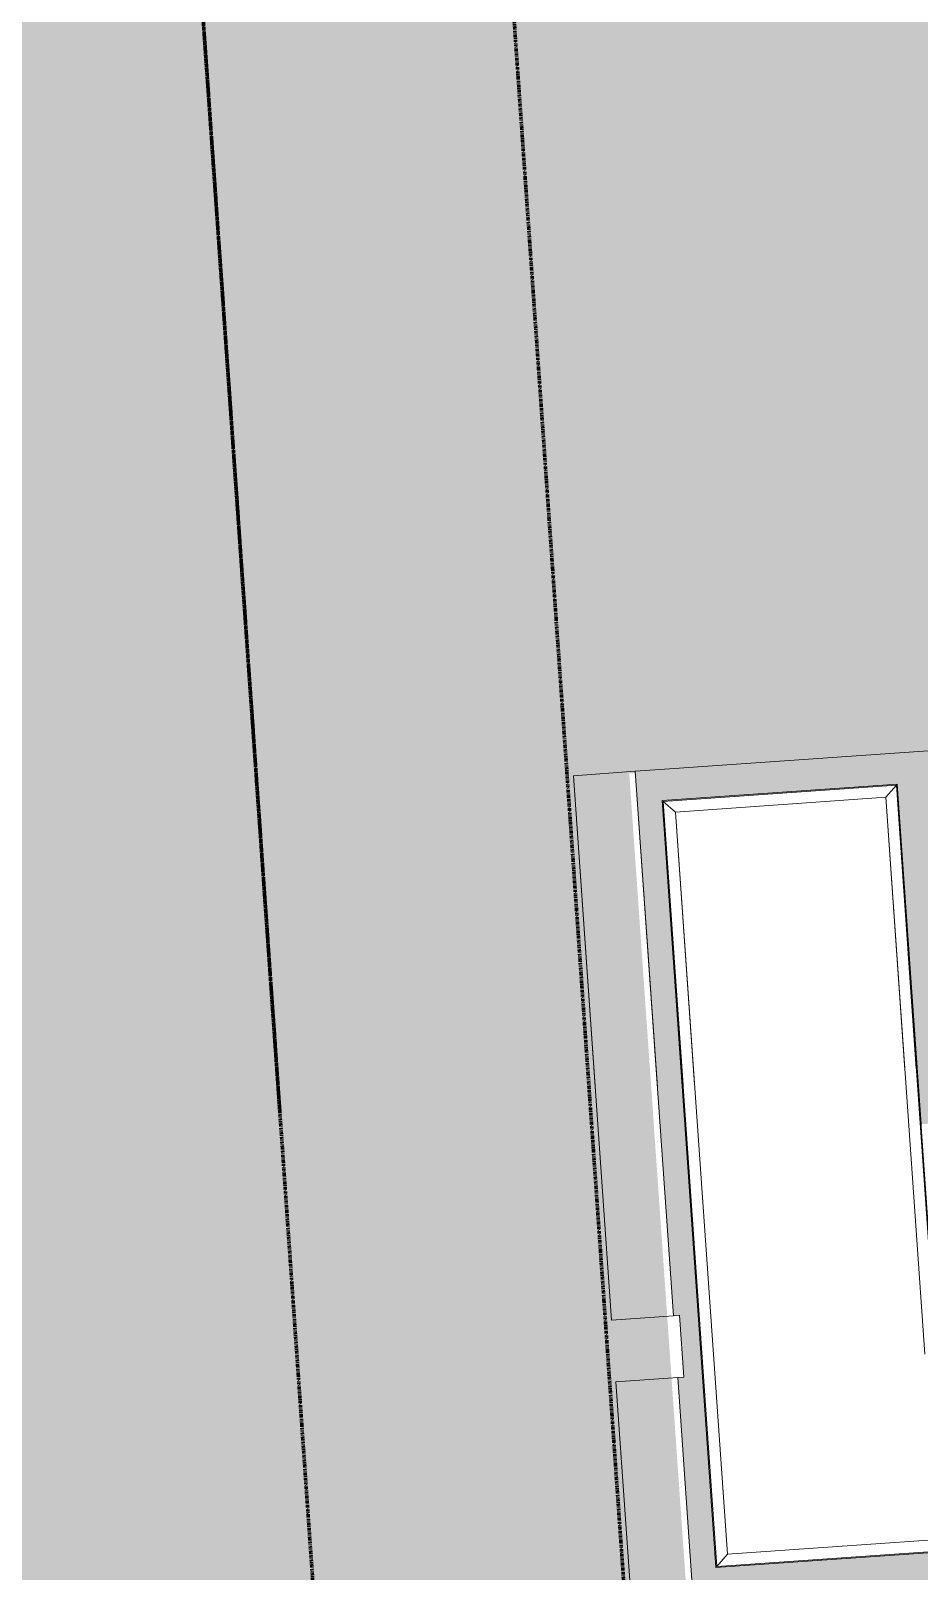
# Model space of a CAD drawing. Header units: millimetres. Extents: x 833941507 to 1669051331, y 817666127 to 1636299673.
# Drawn here: x 834367939 to 834382262, y 818008594 to 818033435 of the extents above; entities that cross this region are included whole.
import ezdxf

# ---------------------------------------------------------------- set-up
doc = ezdxf.new("R2010")
doc.units = ezdxf.units.MM
doc.header["$LTSCALE"] = 3
doc.linetypes.add('3A35X-MAGP-P-MP-B02A$0$Double dash', pattern=[24.5, 10, -3, 2, -3, 2, -4.5])
doc.linetypes.add('3A35X-MAGP-P-MP-B02B$0$Double dash', pattern=[24.5, 10, -3, 2, -3, 2, -4.5])
for name, color, linetype, lineweight in [('3A35X-MAGP-P-MP-B02A$0$A-200-M_WALL_EXT', 252, 'Continuous', 9), ('3A35X-MAGP-P-MP-B02A$0$A-200-M_WALL_INT', 252, 'Continuous', 9), ('3A35X-MAGP-P-MP-B02A$0$A-200-M_WALL_PAT', 252, 'Continuous', 9), ('3A35X-MAGP-P-MP-B02A$0$A-230-M_FLOOR', 252, 'Continuous', 18), ('3A35X-MAGP-P-MP-B02A$0$C-910-M_SITE_BOUND', 252, '3A35X-MAGP-P-MP-B02A$0$Double dash', 70), ('3A35X-MAGP-P-MP-B02B$0$A-200-M_WALL_EXT', 252, 'Continuous', 9), ('3A35X-MAGP-P-MP-B02B$0$A-200-M_WALL_INT', 252, 'Continuous', 9), ('3A35X-MAGP-P-MP-B02B$0$A-200-M_WALL_PAT', 252, 'Continuous', 9), ('3A35X-MAGP-P-MP-B02B$0$A-230-M_FLOOR', 252, 'Continuous', 18), ('3A35X-MAGP-P-MP-B02B$0$C-910-M_SITE_BOUND', 252, '3A35X-MAGP-P-MP-B02B$0$Double dash', 70), ('UAJ-23FLOR-h', 251, 'Continuous', 9)]:
    doc.layers.add(name, color=color, linetype=linetype, lineweight=lineweight)
doc.layers.add('UAJ-00XREF', color=7, linetype='Continuous')

# ---------------------------------------------------------------- blocks, each defined once
blk = doc.blocks.new('GBP-LTC-LB01')
at = {"layer": 'UAJ-23FLOR-h'}
h = blk.add_hatch(dxfattribs=at)
h.set_pattern_fill('EARTH,_O', color=256, scale=180, angle=45)
h.set_pattern_definition([(48.9989, (834576001.8, 818046085.3), (-112.727, 1612.5107), [1143, -1143]), (48.9989, (834575678.3, 818046366.6), (-112.727, 1612.5107), [1143, -1143]), (48.9989, (834575354.8, 818046647.8), (-112.727, 1612.5107), [1143, -1143]), (138.9989, (834575340.7, 818046849.3), (-1612.5107, -112.727), [1143, -1143]), (138.9989, (834575621.9, 818047172.8), (-1612.5107, -112.727), [1143, -1143]), (138.9989, (834575903.1, 818047496.3), (-1612.5107, -112.727), [1143, -1143])])
h.paths.add_polyline_path([(834572173, 818200349), (834310584, 818182062), (834331502, 817882832), (834364940, 817885169), (834473096, 818011284), (834480534, 818020120), (834485095, 818025710), (834491376, 818033619), (834497063, 818041013), (834493146, 818043679), (834512789, 818074029), (834518712, 818083675), (834526231, 818096325), (834534646, 818111073), (834545956, 818131981), (834557205, 818154199), (834564040, 818168497), (834570941, 818183576), (834578368, 818200696)])
h.paths.add_polyline_path([(834382131, 817956470), (834418269, 817958996), (834422062, 817963856), (834428403, 817964299), (834467239, 818010696), (834466445, 818021739), (834476098, 818035709), (834485267, 818048983), (834487015, 818051460), (834497268, 818067303), (834492893, 818129890), (834448057, 818126756), (834416897, 818105052), (834382061, 818080789), (834386167, 818022059), (834377588, 818021459)], flags=16)
edge = h.paths.add_edge_path(flags=16)
edge.add_line((834540292, 818142076), (834533466, 818141614))
edge.add_line((834533466, 818141614), (834523258, 818143863))
edge.add_line((834523258, 818143863), (834525897, 818155839))
edge.add_arc((834558382, 818267025), 115835, 237.2184, 253.71313, ccw=False)
edge.add_line((834495665, 818169638), (834498268, 818132357))
edge.add_line((834498268, 818132357), (834496346, 818130135))
edge.add_line((834496346, 818130135), (834492880, 818129893))
edge.add_line((834492880, 818129893), (834494230, 818110588))
edge.add_line((834494230, 818110588), (834496326, 818110708))
edge.add_line((834496326, 818110708), (834498420, 818080754))
edge.add_line((834498420, 818080754), (834498046, 818080727))
edge.add_line((834498046, 818080727), (834498255, 818077746))
edge.add_line((834498255, 818077746), (834503061, 818078082))
edge.add_line((834503061, 818078082), (834504980, 818081212))
edge.add_line((834504980, 818081212), (834509429, 818088471))
edge.add_line((834509429, 818088471), (834515217, 818097914))
edge.add_line((834515217, 818097914), (834526067, 818116416))
edge.add_line((834526067, 818116416), (834532489, 818127889))
edge.add_line((834532489, 818127889), (834534831, 818132146))
edge.add_line((834534831, 818132146), (834540292, 818142076))
blk = doc.blocks.new('3A35X-MAGP-P-MP-B02A')
at = {"layer": '3A35X-MAGP-P-MP-B02A$0$A-200-M_WALL_PAT'}
for points in [[(1200, 83406), (1500, 83406), (1500, 102306), (1100, 102306), (1100, 93506), (1200, 93506), (1200, 92506), (1100, 92506), (1100, 83506), (1200, 83506)], [(1824, 101806), (7800, 101806), (7800, 102306), (1500, 102306), (1500, 101806), (1800, 101806)], [(1500, 89406), (1515, 89406), (1515, 101806), (1500, 101806), (1500, 89606)], [(5000, 101791), (5300, 101791), (5300, 101806), (1515, 101806), (1515, 101791), (1833, 101791)], [(5300, 92791), (5300, 101791), (5285, 101791), (5285, 92791)], [(5634, 96306), (5800, 96306), (5800, 101806), (5300, 101806), (5300, 96306), (5608, 96306)], [(1500, 88906), (7400, 88906), (7400, 89406), (1500, 89406)], [(1515, 89406), (7385, 89406), (7385, 89421), (1515, 89421)]]:
    blk.add_hatch(color=256, dxfattribs=at).paths.add_polyline_path(points, flags=0)
at = {"layer": '3A35X-MAGP-P-MP-B02A$0$A-200-M_WALL_EXT', "lineweight": 13}
for p, q in [((1100, 102306), (1100, 93506)), ((1500, 102306), (1100, 102306)), ((7800, 102306), (1500, 102306)), ((1500, 89406), (1500, 101806)), ((1500, 101806), (5300, 101806)), ((5300, 101806), (5300, 96306)), ((1100, 93506), (1200, 93506)), ((1200, 93506), (1200, 92506)), ((1200, 92506), (1100, 92506)), ((1100, 92506), (1100, 83506)), ((7400, 89406), (1500, 89406))]:
    blk.add_line(p, q, dxfattribs=at)
at = {"layer": '3A35X-MAGP-P-MP-B02A$0$A-200-M_WALL_INT'}
for p, q in [((1500, 101806), (1500, 89406)), ((5300, 101806), (1500, 101806)), ((1515, 89421), (1515, 101791)), ((1515, 101791), (5285, 101791)), ((5285, 101791), (5285, 92791)), ((5300, 92806), (5300, 101806)), ((1500, 89406), (7400, 89406)), ((7385, 89421), (1515, 89421))]:
    blk.add_line(p, q, dxfattribs=at)
at = {"layer": '3A35X-MAGP-P-MP-B02A$0$A-230-M_FLOOR'}
for p, q in [((1100, 102306), (100, 102306)), ((100, 102306), (100, 93506)), ((1515, 101791), (1700, 101606)), ((5100, 101606), (1700, 101606)), ((1700, 101606), (1700, 89606)), ((5100, 101606), (5285, 101791)), ((5100, 92606), (5100, 101606)), ((100, 93506), (1100, 93506)), ((1100, 92506), (100, 92506)), ((100, 92506), (100, 83506)), ((1700, 89606), (1515, 89421)), ((1700, 89606), (7200, 89606))]:
    blk.add_line(p, q, dxfattribs=at)
at = {"layer": '3A35X-MAGP-P-MP-B02A$0$C-910-M_SITE_BOUND'}
for p, q in [((-5000, 143792), (-5000, 5858)), ((0, 135156), (0, 0))]:
    blk.add_line(p, q, dxfattribs=at)
blk = doc.blocks.new('3A35X-MAGP-P-MP-B02B')
at = {"layer": '3A35X-MAGP-P-MP-B02B$0$A-200-M_WALL_PAT'}
for points in [[(1278, 97201), (1500, 97201), (1500, 102306), (1100, 102306), (1100, 97201), (1200, 97201)], [(5300, 101806), (7800, 101806), (7800, 102306), (1500, 102306), (1500, 101806), (5100, 101806)], [(1515, 97201), (1515, 101806), (1500, 101806), (1500, 97201), (1510, 97201)], [(1515, 101791), (5300, 101791), (5300, 101806), (1515, 101806)], [(5300, 97201), (5300, 101791), (5285, 101791), (5285, 97201)], [(5450, 97201), (5800, 97201), (5800, 101806), (5300, 101806), (5300, 97201)]]:
    blk.add_hatch(color=256, dxfattribs=at).paths.add_polyline_path(points, flags=0)
at = {"layer": '3A35X-MAGP-P-MP-B02B$0$A-200-M_WALL_EXT', "lineweight": 13}
for p, q in [((1100, 102306), (1100, 97201)), ((1500, 102306), (1100, 102306)), ((7800, 102306), (1500, 102306)), ((1500, 97201), (1500, 101806)), ((1500, 101806), (5300, 101806)), ((5300, 101806), (5300, 97201))]:
    blk.add_line(p, q, dxfattribs=at)
at = {"layer": '3A35X-MAGP-P-MP-B02B$0$A-200-M_WALL_INT'}
for p, q in [((1500, 101806), (1500, 97201)), ((5300, 101806), (1500, 101806)), ((1515, 97201), (1515, 101791)), ((1515, 101791), (5285, 101791)), ((5285, 101791), (5285, 97201)), ((5300, 97201), (5300, 101806))]:
    blk.add_line(p, q, dxfattribs=at)
at = {"layer": '3A35X-MAGP-P-MP-B02B$0$A-230-M_FLOOR'}
for p, q in [((1100, 102306), (100, 102306)), ((100, 102306), (100, 97201)), ((5100, 101606), (1700, 101606)), ((1700, 101606), (1700, 97201)), ((5100, 97201), (5100, 101606))]:
    blk.add_line(p, q, dxfattribs=at)
at = {"layer": '3A35X-MAGP-P-MP-B02B$0$C-910-M_SITE_BOUND'}
for p, q in [((-5000, 144021), (-5000, 97201)), ((0, 135156), (0, 97201))]:
    blk.add_line(p, q, dxfattribs=at)

msp = doc.modelspace()

# ---------------------------------------------------------------- block references
msp.add_blockref('GBP-LTC-LB01', (0, 0))
at = {"layer": 'UAJ-00XREF', "rotation": 4.012827991232881}
for name in ['3A35X-MAGP-P-MP-B02B', '3A35X-MAGP-P-MP-B02A']:
    msp.add_blockref(name, (834383746, 817919361), dxfattribs=at)

doc.saveas('drawing.dxf')
